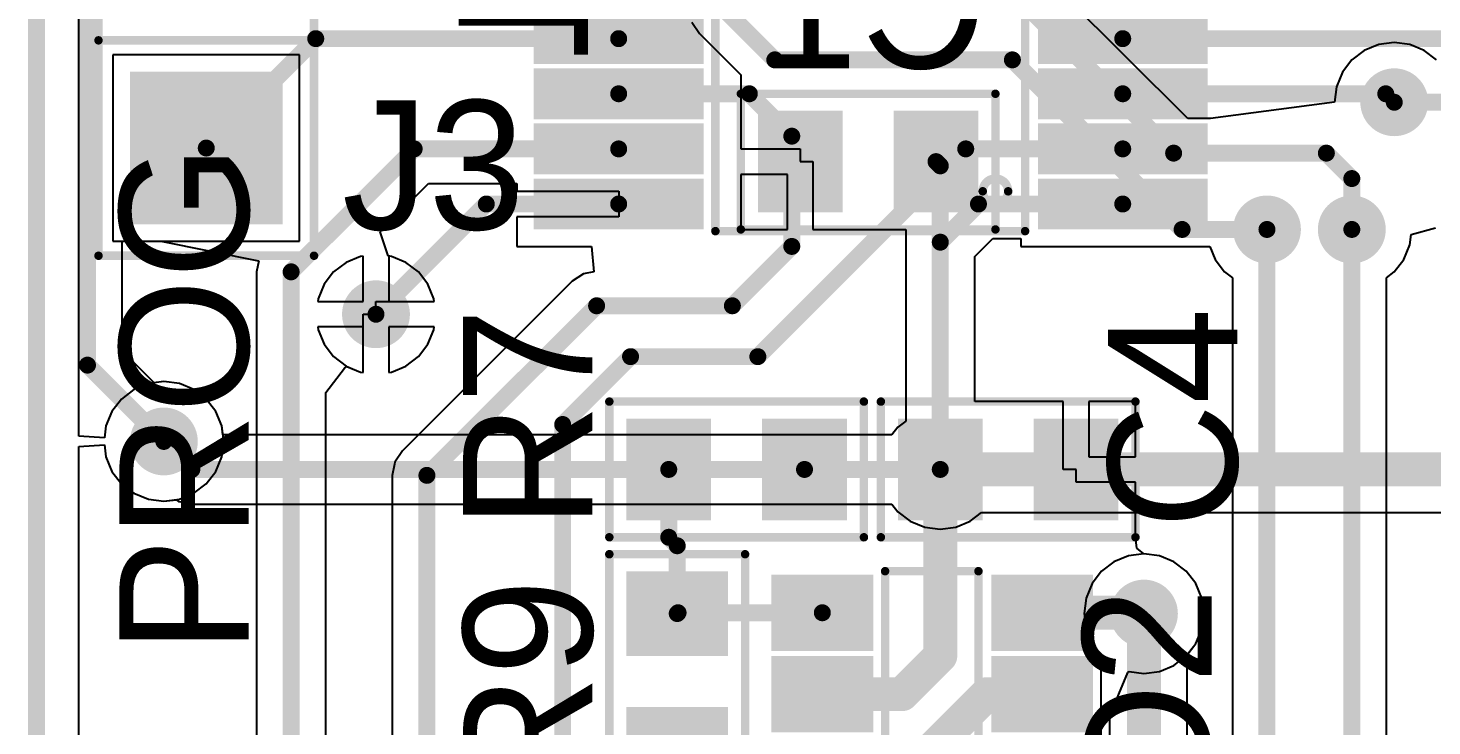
# Model space of a CAD drawing. Extents: x 30.6 to 80.8, y 30 to 60.2.
# Drawn here: x 30.6 to 47.14, y 41.74 to 49.98 of the extents above; entities that cross this region are included whole.
import ezdxf

# ---------------------------------------------------------------- set-up
doc = ezdxf.new("R2010")
doc.units = 0
doc.layers.get('0').update_dxf_attribs({"linetype": 'CONTINUOUS'})
for name, color, linetype in [('BOTTOMLAYER', 5, 'CONTINUOUS'), ('BOTTOMOVERLAY', 54, 'CONTINUOUS'), ('BOTTOMPASTE', 16, 'CONTINUOUS'), ('BOTTOMSOLDER', 6, 'CONTINUOUS'), ('MULTILAYER', 9, 'CONTINUOUS'), ('PADHOLELAYER', 156, 'CONTINUOUS'), ('TOPLAYER', 1, 'CONTINUOUS'), ('TOPOVERLAY', 2, 'CONTINUOUS'), ('TOPPASTE', 8, 'CONTINUOUS'), ('TOPSOLDER', 216, 'CONTINUOUS'), ('VIAHOLELAYER', 16, 'CONTINUOUS')]:
    doc.layers.add(name, color=color, linetype=linetype)

# ---------------------------------------------------------------- blocks, each defined once
blk = doc.blocks.new('C0603_4')
at = {"layer": 'TOPLAYER'}
for points in [[(0.399999, -0.499999), (0.399999, 0.499999), (-0.399999, -0.499999), (-0.399999, 0.499999)], [(2.000001, -0.499999), (2.000001, 0.499999), (1.200003, -0.499999), (1.200003, 0.499999)]]:
    blk.add_solid(points, dxfattribs=at)
at = {"layer": 'TOPOVERLAY', "const_width": 0.1}
for points in [[(-0.700001, -0.800001), (-0.700001, 0.800001)], [(-0.700001, 0.800001), (2.3, 0.800001)], [(2.3, -0.800001), (2.3, 0.800001)], [(-0.700001, -0.800001), (2.3, -0.800001)]]:
    blk.add_lwpolyline(points, dxfattribs=at)
at = {"layer": 'TOPOVERLAY', "const_width": 0.05}
for points in [[(-0.725, 0.800001, 1), (-0.675002, 0.800001, 1)], [(-0.725, 0.800001, 1), (-0.675002, 0.800001, 1)], [(2.275002, 0.800001, 1), (2.324999, 0.800001, 1)], [(2.275002, 0.800001, 1), (2.324999, 0.800001, 1)], [(-0.725, -0.800001, 1), (-0.675002, -0.800001, 1)], [(-0.725, -0.800001, 1), (-0.675002, -0.800001, 1)], [(2.275002, -0.800001, 1), (2.324999, -0.800001, 1)], [(2.275002, -0.800001, 1), (2.324999, -0.800001, 1)]]:
    blk.add_lwpolyline(points, format="xyb", close=True, dxfattribs=at)
at = {"layer": 'TOPPASTE'}
for points in [[(0.399999, -0.499999), (0.399999, 0.499999), (-0.399999, -0.499999), (-0.399999, 0.499999)], [(2.000001, -0.499999), (2.000001, 0.499999), (1.200003, -0.499999), (1.200003, 0.499999)]]:
    blk.add_solid(points, dxfattribs=at)
at = {"layer": 'TOPSOLDER'}
for points in [[(0.499999, -0.599999), (0.499999, 0.599999), (-0.499999, -0.599999), (-0.499999, 0.599999)], [(2.100001, -0.599999), (2.100001, 0.599999), (1.100003, -0.599999), (1.100003, 0.599999)]]:
    blk.add_solid(points, dxfattribs=at)
blk = doc.blocks.new('____23_6_6')
at = {"layer": 'TOPLAYER'}
for points in [[(0.349999, 3.089999), (-0.349999, 3.089999), (0.349999, 2.090001), (-0.349999, 2.090001)], [(1.3, 3.089999), (0.600001, 3.089999), (1.3, 2.090001), (0.600001, 2.090001)], [(2.260001, 3.089999), (1.560002, 3.089999), (2.260001, 2.090001), (1.560002, 2.090001)], [(0.349999, 0.499999), (-0.349999, 0.499999), (0.349999, -0.499999), (-0.349999, -0.499999)], [(1.3, 0.499999), (0.600001, 0.499999), (1.3, -0.499999), (0.600001, -0.499999)], [(2.260001, 0.499999), (1.560002, 0.499999), (2.260001, -0.499999), (1.560002, -0.499999)]]:
    blk.add_solid(points, dxfattribs=at)
at = {"layer": 'TOPOVERLAY', "const_width": 0.1}
for points in [[(-0.499999, 1.849999), (2.4, 1.849999)], [(-0.499999, 1.849999), (-0.499999, 0.750001)], [(2.4, 1.849999), (2.4, 0.750001)], [(-0.499999, 0.750001), (2.4, 0.750001)]]:
    blk.add_lwpolyline(points, dxfattribs=at)
at = {"layer": 'TOPOVERLAY', "const_width": 0.05}
for points in [[(-0.524998, 1.849999, 1), (-0.475, 1.849999, 1)], [(-0.524998, 1.849999, 1), (-0.475, 1.849999, 1)], [(2.375002, 1.849999, 1), (2.424999, 1.849999, 1)], [(2.375002, 1.849999, 1), (2.424999, 1.849999, 1)], [(-0.524998, 0.750001, 1), (-0.475, 0.750001, 1)], [(-0.524998, 0.750001, 1), (-0.475, 0.750001, 1)], [(2.375002, 0.750001, 1), (2.424999, 0.750001, 1)], [(2.375002, 0.750001, 1), (2.424999, 0.750001, 1)]]:
    blk.add_lwpolyline(points, format="xyb", close=True, dxfattribs=at)
at = {"layer": 'TOPOVERLAY'}
blk.add_solid([(-0.749973, 0.250027), (-0.499971, 0.250027), (-0.749973, 0.500024), (-0.499971, 0.500024)], dxfattribs=at)
at = {"layer": 'TOPPASTE'}
for points in [[(0.349999, 3.089999), (-0.349999, 3.089999), (0.349999, 2.090001), (-0.349999, 2.090001)], [(1.3, 3.089999), (0.600001, 3.089999), (1.3, 2.090001), (0.600001, 2.090001)], [(2.260001, 3.089999), (1.560002, 3.089999), (2.260001, 2.090001), (1.560002, 2.090001)], [(0.349999, 0.499999), (-0.349999, 0.499999), (0.349999, -0.499999), (-0.349999, -0.499999)], [(1.3, 0.499999), (0.600001, 0.499999), (1.3, -0.499999), (0.600001, -0.499999)], [(2.260001, 0.499999), (1.560002, 0.499999), (2.260001, -0.499999), (1.560002, -0.499999)]]:
    blk.add_solid(points, dxfattribs=at)
at = {"layer": 'TOPSOLDER'}
for points in [[(0.449999, 3.189999), (-0.449999, 3.189999), (0.449999, 1.990001), (-0.449999, 1.990001)], [(1.4, 3.189999), (0.500002, 3.189999), (1.4, 1.990001), (0.500002, 1.990001)], [(2.36, 3.189999), (1.460002, 3.189999), (2.36, 1.990001), (1.460002, 1.990001)], [(0.449999, 0.599999), (-0.449999, 0.599999), (0.449999, -0.599999), (-0.449999, -0.599999)], [(1.4, 0.599999), (0.500002, 0.599999), (1.4, -0.599999), (0.500002, -0.599999)], [(2.36, 0.599999), (1.460002, 0.599999), (2.36, -0.599999), (1.460002, -0.599999)]]:
    blk.add_solid(points, dxfattribs=at)
blk = doc.blocks.new('R0603_8')
at = {"layer": 'TOPLAYER'}
for points in [[(0.399999, -0.499999), (0.399999, 0.499999), (-0.399999, -0.499999), (-0.399999, 0.499999)], [(2.000001, -0.499999), (2.000001, 0.499999), (1.200003, -0.499999), (1.200003, 0.499999)]]:
    blk.add_solid(points, dxfattribs=at)
at = {"layer": 'TOPOVERLAY', "const_width": 0.1}
for points in [[(-0.700001, 0.800001), (2.3, 0.800001)], [(-0.700001, -0.800001), (-0.700001, 0.800001)], [(2.3, -0.800001), (2.3, 0.800001)], [(-0.700001, -0.800001), (2.3, -0.800001)]]:
    blk.add_lwpolyline(points, dxfattribs=at)
at = {"layer": 'TOPOVERLAY', "const_width": 0.05}
for points in [[(-0.725, 0.800001, 1), (-0.675002, 0.800001, 1)], [(-0.725, 0.800001, 1), (-0.675002, 0.800001, 1)], [(2.275002, 0.800001, 1), (2.324999, 0.800001, 1)], [(2.275002, 0.800001, 1), (2.324999, 0.800001, 1)], [(-0.725, -0.800001, 1), (-0.675002, -0.800001, 1)], [(-0.725, -0.800001, 1), (-0.675002, -0.800001, 1)], [(2.275002, -0.800001, 1), (2.324999, -0.800001, 1)], [(2.275002, -0.800001, 1), (2.324999, -0.800001, 1)]]:
    blk.add_lwpolyline(points, format="xyb", close=True, dxfattribs=at)
at = {"layer": 'TOPPASTE'}
for points in [[(0.399999, -0.499999), (0.399999, 0.499999), (-0.399999, -0.499999), (-0.399999, 0.499999)], [(2.000001, -0.499999), (2.000001, 0.499999), (1.200003, -0.499999), (1.200003, 0.499999)]]:
    blk.add_solid(points, dxfattribs=at)
at = {"layer": 'TOPSOLDER'}
for points in [[(0.499999, -0.599999), (0.499999, 0.599999), (-0.499999, -0.599999), (-0.499999, 0.599999)], [(2.100001, -0.599999), (2.100001, 0.599999), (1.100003, -0.599999), (1.100003, 0.599999)]]:
    blk.add_solid(points, dxfattribs=at)
blk = doc.blocks.new('R0603_9')
at = {"layer": 'TOPLAYER'}
for points in [[(0.399999, -0.499999), (0.399999, 0.499999), (-0.399999, -0.499999), (-0.399999, 0.499999)], [(2.000001, -0.499999), (2.000001, 0.499999), (1.200003, -0.499999), (1.200003, 0.499999)]]:
    blk.add_solid(points, dxfattribs=at)
at = {"layer": 'TOPOVERLAY', "const_width": 0.1}
for points in [[(2.3, 0.800001), (-0.700001, 0.800001)], [(-0.700001, -0.800001), (-0.700001, 0.800001)], [(2.3, -0.800001), (2.3, 0.800001)], [(2.3, -0.800001), (-0.700001, -0.800001)]]:
    blk.add_lwpolyline(points, dxfattribs=at)
at = {"layer": 'TOPOVERLAY', "const_width": 0.05}
for points in [[(-0.725, 0.800001, 1), (-0.675002, 0.800001, 1)], [(-0.725, 0.800001, 1), (-0.675002, 0.800001, 1)], [(2.275002, 0.800001, 1), (2.324999, 0.800001, 1)], [(2.275002, 0.800001, 1), (2.324999, 0.800001, 1)], [(-0.725, -0.800001, 1), (-0.675002, -0.800001, 1)], [(-0.725, -0.800001, 1), (-0.675002, -0.800001, 1)], [(2.275002, -0.800001, 1), (2.324999, -0.800001, 1)], [(2.275002, -0.800001, 1), (2.324999, -0.800001, 1)]]:
    blk.add_lwpolyline(points, format="xyb", close=True, dxfattribs=at)
at = {"layer": 'TOPPASTE'}
for points in [[(0.399999, -0.499999), (0.399999, 0.499999), (-0.399999, -0.499999), (-0.399999, 0.499999)], [(2.000001, -0.499999), (2.000001, 0.499999), (1.200003, -0.499999), (1.200003, 0.499999)]]:
    blk.add_solid(points, dxfattribs=at)
at = {"layer": 'TOPSOLDER'}
for points in [[(0.499999, -0.599999), (0.499999, 0.599999), (-0.499999, -0.599999), (-0.499999, 0.599999)], [(2.100001, -0.599999), (2.100001, 0.599999), (1.100003, -0.599999), (1.100003, 0.599999)]]:
    blk.add_solid(points, dxfattribs=at)
blk = doc.blocks.new('JAMPER1_23')
at = {"layer": 'BOTTOMLAYER'}
blk.add_solid([(-0.799998, -0.799998), (0.799998, -0.799998), (-0.799998, 0.799998), (0.799998, 0.799998)], dxfattribs=at)
at = {"layer": 'BOTTOMSOLDER'}
blk.add_solid([(-0.899998, -0.899998), (0.899998, -0.899998), (-0.899998, 0.899998), (0.899998, 0.899998)], dxfattribs=at)
at = {"layer": 'MULTILAYER'}
blk.add_solid([(-0.799998, -0.799998), (0.799998, -0.799998), (-0.799998, 0.799998), (0.799998, 0.799998)], dxfattribs=at)
at = {"layer": 'PADHOLELAYER', "const_width": 0.499999}
blk.add_lwpolyline([(-0.249999, 0, 1), (0.249999, 0, 1)], format="xyb", close=True, dxfattribs=at)
at = {"layer": 'TOPLAYER'}
blk.add_solid([(-0.799998, -0.799998), (0.799998, -0.799998), (-0.799998, 0.799998), (0.799998, 0.799998)], dxfattribs=at)
at = {"layer": 'TOPOVERLAY', "const_width": 0.1}
for points in [[(-1.27, 1.27), (1.27, 1.27)], [(-1.27, -1.27), (-1.27, 1.27)], [(1.27, -1.27), (1.27, 1.27)], [(-1.27, -1.27), (1.27, -1.27)]]:
    blk.add_lwpolyline(points, dxfattribs=at)
at = {"layer": 'TOPOVERLAY', "const_width": 0.05}
for points in [[(-1.294999, 1.27, 1), (-1.245001, 1.27, 1)], [(-1.294999, 1.27, 1), (-1.245001, 1.27, 1)], [(1.245001, 1.27, 1), (1.294999, 1.27, 1)], [(1.245001, 1.27, 1), (1.294999, 1.27, 1)], [(-1.294999, -1.27, 1), (-1.245001, -1.27, 1)], [(-1.294999, -1.27, 1), (-1.245001, -1.27, 1)], [(1.245001, -1.27, 1), (1.294999, -1.27, 1)], [(1.245001, -1.27, 1), (1.294999, -1.27, 1)]]:
    blk.add_lwpolyline(points, format="xyb", close=True, dxfattribs=at)
at = {"layer": 'TOPSOLDER'}
blk.add_solid([(-0.899998, -0.899998), (0.899998, -0.899998), (-0.899998, 0.899998), (0.899998, 0.899998)], dxfattribs=at)
blk = doc.blocks.new('JAMPER1_24')
at = {"layer": 'BOTTOMLAYER'}
blk.add_solid([(-0.799998, -0.799998), (0.799998, -0.799998), (-0.799998, 0.799998), (0.799998, 0.799998)], dxfattribs=at)
at = {"layer": 'BOTTOMSOLDER'}
blk.add_solid([(-0.899998, -0.899998), (0.899998, -0.899998), (-0.899998, 0.899998), (0.899998, 0.899998)], dxfattribs=at)
at = {"layer": 'MULTILAYER'}
blk.add_solid([(-0.799998, -0.799998), (0.799998, -0.799998), (-0.799998, 0.799998), (0.799998, 0.799998)], dxfattribs=at)
at = {"layer": 'PADHOLELAYER', "const_width": 0.499999}
blk.add_lwpolyline([(-0.249999, 0, 1), (0.249999, 0, 1)], format="xyb", close=True, dxfattribs=at)
at = {"layer": 'TOPLAYER'}
blk.add_solid([(-0.799998, -0.799998), (0.799998, -0.799998), (-0.799998, 0.799998), (0.799998, 0.799998)], dxfattribs=at)
at = {"layer": 'TOPOVERLAY', "const_width": 0.1}
for points in [[(-1.27, 1.27), (1.27, 1.27)], [(-1.27, -1.27), (-1.27, 1.27)], [(1.27, -1.27), (1.27, 1.27)], [(-1.27, -1.27), (1.27, -1.27)]]:
    blk.add_lwpolyline(points, dxfattribs=at)
at = {"layer": 'TOPOVERLAY', "const_width": 0.05}
for points in [[(-1.294999, 1.27, 1), (-1.245001, 1.27, 1)], [(-1.294999, 1.27, 1), (-1.245001, 1.27, 1)], [(1.245001, 1.27, 1), (1.294999, 1.27, 1)], [(1.245001, 1.27, 1), (1.294999, 1.27, 1)], [(-1.294999, -1.27, 1), (-1.245001, -1.27, 1)], [(-1.294999, -1.27, 1), (-1.245001, -1.27, 1)], [(1.245001, -1.27, 1), (1.294999, -1.27, 1)], [(1.245001, -1.27, 1), (1.294999, -1.27, 1)]]:
    blk.add_lwpolyline(points, format="xyb", close=True, dxfattribs=at)
at = {"layer": 'TOPSOLDER'}
blk.add_solid([(-0.899998, -0.899998), (0.899998, -0.899998), (-0.899998, 0.899998), (0.899998, 0.899998)], dxfattribs=at)
blk = doc.blocks.new('TSSOP_20_27')
at = {"layer": 'TOPLAYER'}
for points in [[(0.899998, 0.2), (-0.899998, 0.2), (0.899998, -0.2), (-0.899998, -0.2)], [(6.839999, 0.2), (5.040003, 0.2), (6.839999, -0.2), (5.040003, -0.2)], [(0.899998, -0.450002), (-0.899998, -0.450002), (0.899998, -0.850001), (-0.899998, -0.850001)], [(6.839999, -0.450002), (5.040003, -0.450002), (6.839999, -0.850001), (5.040003, -0.850001)], [(0.899998, -1.1), (-0.899998, -1.1), (0.899998, -1.5), (-0.899998, -1.5)], [(6.839999, -1.1), (5.040003, -1.1), (6.839999, -1.5), (5.040003, -1.5)], [(0.899998, -1.750002), (-0.899998, -1.750002), (0.899998, -2.150001), (-0.899998, -2.150001)], [(6.839999, -1.750002), (5.040003, -1.750002), (6.839999, -2.150001), (5.040003, -2.150001)], [(0.899998, -2.4), (-0.899998, -2.4), (0.899998, -2.799999), (-0.899998, -2.799999)], [(6.839999, -2.4), (5.040003, -2.4), (6.839999, -2.799999), (5.040003, -2.799999)], [(0.899998, -3.050002), (-0.899998, -3.050002), (0.899998, -3.450001), (-0.899998, -3.450001)], [(6.839999, -3.050002), (5.040003, -3.050002), (6.839999, -3.450001), (5.040003, -3.450001)], [(0.899998, -3.7), (-0.899998, -3.7), (0.899998, -4.099999), (-0.899998, -4.099999)], [(6.839999, -3.7), (5.040003, -3.7), (6.839999, -4.099999), (5.040003, -4.099999)], [(0.899998, -4.350001), (-0.899998, -4.350001), (0.899998, -4.750001), (-0.899998, -4.750001)], [(6.839999, -4.350001), (5.040003, -4.350001), (6.839999, -4.750001), (5.040003, -4.750001)], [(0.899998, -5), (-0.899998, -5), (0.899998, -5.399999), (-0.899998, -5.399999)], [(6.839999, -5), (5.040003, -5), (6.839999, -5.399999), (5.040003, -5.399999)], [(0.899998, -5.650001), (-0.899998, -5.650001), (0.899998, -6.050001), (-0.899998, -6.050001)], [(6.839999, -5.650001), (5.040003, -5.650001), (6.839999, -6.050001), (5.040003, -6.050001)]]:
    blk.add_solid(points, dxfattribs=at)
at = {"layer": 'TOPOVERLAY', "const_width": 0.1}
for points in [[(1.15, 0.319999), (1.15, -6.18)], [(4.800001, 0.319999), (1.15, 0.319999)], [(4.800001, 0.319999), (4.800001, -6.18)], [(4.800001, -6.18), (1.15, -6.18)]]:
    blk.add_lwpolyline(points, dxfattribs=at)
at = {"layer": 'TOPOVERLAY'}
for points, const_width in [([(1.125002, 0.319999, 1), (1.174999, 0.319999, 1)], 0.05), ([(1.125002, 0.319999, 1), (1.174999, 0.319999, 1)], 0.05), ([(4.775002, 0.319999, 1), (4.824999, 0.319999, 1)], 0.05), ([(4.775002, 0.319999, 1), (4.824999, 0.319999, 1)], 0.05), ([(1.649999, -0.15, 1), (1.349995, -0.15, 1)], 0.1), ([(1.324996, -0.15, 1), (1.374993, -0.15, 1)], 0.05), ([(1.625001, -0.15, 1), (1.674998, -0.15, 1)], 0.05), ([(1.125002, -6.18, 1), (1.174999, -6.18, 1)], 0.05), ([(1.125002, -6.18, 1), (1.174999, -6.18, 1)], 0.05), ([(4.775002, -6.18, 1), (4.824999, -6.18, 1)], 0.05), ([(4.775002, -6.18, 1), (4.824999, -6.18, 1)], 0.05)]:
    blk.add_lwpolyline(points, format="xyb", close=True, dxfattribs=dict(at, const_width=const_width))
at = {"layer": 'TOPPASTE'}
for points in [[(0.899998, 0.2), (-0.899998, 0.2), (0.899998, -0.2), (-0.899998, -0.2)], [(6.839999, 0.2), (5.040003, 0.2), (6.839999, -0.2), (5.040003, -0.2)], [(0.899998, -0.450002), (-0.899998, -0.450002), (0.899998, -0.850001), (-0.899998, -0.850001)], [(6.839999, -0.450002), (5.040003, -0.450002), (6.839999, -0.850001), (5.040003, -0.850001)], [(0.899998, -1.1), (-0.899998, -1.1), (0.899998, -1.5), (-0.899998, -1.5)], [(6.839999, -1.1), (5.040003, -1.1), (6.839999, -1.5), (5.040003, -1.5)], [(0.899998, -1.750002), (-0.899998, -1.750002), (0.899998, -2.150001), (-0.899998, -2.150001)], [(6.839999, -1.750002), (5.040003, -1.750002), (6.839999, -2.150001), (5.040003, -2.150001)], [(0.899998, -2.4), (-0.899998, -2.4), (0.899998, -2.799999), (-0.899998, -2.799999)], [(6.839999, -2.4), (5.040003, -2.4), (6.839999, -2.799999), (5.040003, -2.799999)], [(0.899998, -3.050002), (-0.899998, -3.050002), (0.899998, -3.450001), (-0.899998, -3.450001)], [(6.839999, -3.050002), (5.040003, -3.050002), (6.839999, -3.450001), (5.040003, -3.450001)], [(0.899998, -3.7), (-0.899998, -3.7), (0.899998, -4.099999), (-0.899998, -4.099999)], [(6.839999, -3.7), (5.040003, -3.7), (6.839999, -4.099999), (5.040003, -4.099999)], [(0.899998, -4.350001), (-0.899998, -4.350001), (0.899998, -4.750001), (-0.899998, -4.750001)], [(6.839999, -4.350001), (5.040003, -4.350001), (6.839999, -4.750001), (5.040003, -4.750001)], [(0.899998, -5), (-0.899998, -5), (0.899998, -5.399999), (-0.899998, -5.399999)], [(6.839999, -5), (5.040003, -5), (6.839999, -5.399999), (5.040003, -5.399999)], [(0.899998, -5.650001), (-0.899998, -5.650001), (0.899998, -6.050001), (-0.899998, -6.050001)], [(6.839999, -5.650001), (5.040003, -5.650001), (6.839999, -6.050001), (5.040003, -6.050001)]]:
    blk.add_solid(points, dxfattribs=at)
at = {"layer": 'TOPSOLDER'}
for points in [[(0.999998, 0.299999), (-0.999998, 0.299999), (0.999998, -0.299999), (-0.999998, -0.299999)], [(6.939999, 0.299999), (4.940003, 0.299999), (6.939999, -0.299999), (4.940003, -0.299999)], [(0.999998, -0.350002), (-0.999998, -0.350002), (0.999998, -0.950001), (-0.999998, -0.950001)], [(6.939999, -0.350002), (4.940003, -0.350002), (6.939999, -0.950001), (4.940003, -0.950001)], [(0.999998, -1.000001), (-0.999998, -1.000001), (0.999998, -1.599999), (-0.999998, -1.599999)], [(6.939999, -1.000001), (4.940003, -1.000001), (6.939999, -1.599999), (4.940003, -1.599999)], [(0.999998, -1.650002), (-0.999998, -1.650002), (0.999998, -2.250001), (-0.999998, -2.250001)], [(6.939999, -1.650002), (4.940003, -1.650002), (6.939999, -2.250001), (4.940003, -2.250001)], [(0.999998, -2.3), (-0.999998, -2.3), (0.999998, -2.899999), (-0.999998, -2.899999)], [(6.939999, -2.3), (4.940003, -2.3), (6.939999, -2.899999), (4.940003, -2.899999)], [(0.999998, -2.950002), (-0.999998, -2.950002), (0.999998, -3.550001), (-0.999998, -3.550001)], [(6.939999, -2.950002), (4.940003, -2.950002), (6.939999, -3.550001), (4.940003, -3.550001)], [(0.999998, -3.6), (-0.999998, -3.6), (0.999998, -4.199999), (-0.999998, -4.199999)], [(6.939999, -3.6), (4.940003, -3.6), (6.939999, -4.199999), (4.940003, -4.199999)], [(0.999998, -4.250002), (-0.999998, -4.250002), (0.999998, -4.85), (-0.999998, -4.85)], [(6.939999, -4.250002), (4.940003, -4.250002), (6.939999, -4.85), (4.940003, -4.85)], [(0.999998, -4.9), (-0.999998, -4.9), (0.999998, -5.499999), (-0.999998, -5.499999)], [(6.939999, -4.9), (4.940003, -4.9), (6.939999, -5.499999), (4.940003, -5.499999)], [(0.999998, -5.550002), (-0.999998, -5.550002), (0.999998, -6.15), (-0.999998, -6.15)], [(6.939999, -5.550002), (4.940003, -5.550002), (6.939999, -6.15), (4.940003, -6.15)]]:
    blk.add_solid(points, dxfattribs=at)
blk = doc.blocks.new('C0603_B_30')
at = {"layer": 'BOTTOMLAYER'}
for points in [[(-0.399999, 0.499999), (-0.399999, -0.499999), (0.399999, 0.499999), (0.399999, -0.499999)], [(1.200003, 0.499999), (1.200003, -0.499999), (2.000001, 0.499999), (2.000001, -0.499999)]]:
    blk.add_solid(points, dxfattribs=at)
at = {"layer": 'BOTTOMOVERLAY', "const_width": 0.1}
for points in [[(2.3, 0.800001), (-0.700001, 0.800001)], [(-0.700001, 0.800001), (-0.700001, -0.800001)], [(2.3, 0.800001), (2.3, -0.800001)], [(2.3, -0.800001), (-0.700001, -0.800001)]]:
    blk.add_lwpolyline(points, dxfattribs=at)
at = {"layer": 'BOTTOMOVERLAY', "const_width": 0.05}
for points in [[(-0.725, 0.800001, 1), (-0.675002, 0.800001, 1)], [(-0.725, 0.800001, 1), (-0.675002, 0.800001, 1)], [(2.275002, 0.800001, 1), (2.324999, 0.800001, 1)], [(2.275002, 0.800001, 1), (2.324999, 0.800001, 1)], [(-0.725, -0.800001, 1), (-0.675002, -0.800001, 1)], [(-0.725, -0.800001, 1), (-0.675002, -0.800001, 1)], [(2.275002, -0.800001, 1), (2.324999, -0.800001, 1)], [(2.275002, -0.800001, 1), (2.324999, -0.800001, 1)]]:
    blk.add_lwpolyline(points, format="xyb", close=True, dxfattribs=at)
at = {"layer": 'BOTTOMPASTE'}
for points in [[(-0.399999, 0.499999), (-0.399999, -0.499999), (0.399999, 0.499999), (0.399999, -0.499999)], [(1.200003, 0.499999), (1.200003, -0.499999), (2.000001, 0.499999), (2.000001, -0.499999)]]:
    blk.add_solid(points, dxfattribs=at)
at = {"layer": 'BOTTOMSOLDER'}
for points in [[(-0.499999, 0.599999), (-0.499999, -0.599999), (0.499999, 0.599999), (0.499999, -0.599999)], [(1.100003, 0.599999), (1.100003, -0.599999), (2.100001, 0.599999), (2.100001, -0.599999)]]:
    blk.add_solid(points, dxfattribs=at)

msp = doc.modelspace()

# ---------------------------------------------------------------- linework, layer by layer
at = {"layer": 'BOTTOMLAYER'}
for p, q in [((31.199999, 45.160603), (31.199999, 59.6)), ((44.268931, 48.907835), (41.788382, 51.388386)), ((38.423207, 50.043928), (38.511615, 49.91162)), ((38.511615, 49.91162), (38.511612, 49.911617)), ((38.511612, 49.911617), (38.511617, 49.911615)), ((38.511617, 49.911615), (38.999998, 49.423234)), ((46.700001, 49.80604), (46.517265, 49.781981)), ((46.882736, 49.781981), (46.700001, 49.80604)), ((33.799998, 49.66), (31.600003, 49.66)), ((31.600003, 49.66), (31.600003, 47.460004)), ((33.799998, 47.460004), (33.799998, 49.66)), ((46.346981, 49.711447), (46.200756, 49.599245)), ((46.517265, 49.781981), (46.346981, 49.711447)), ((47.05302, 49.711447), (46.882736, 49.781981)), ((47.199245, 49.599245), (47.05302, 49.711447)), ((46.200756, 49.599245), (46.088554, 49.45302)), ((38.999998, 49.423234), (38.999996, 49.199996)), ((46.088554, 49.45302), (46.018021, 49.282736)), ((38.999996, 49.199996), (38.999998, 49.199996)), ((38.999998, 49.199996), (38.999998, 48.549999)), ((46.018021, 49.282736), (45.993962, 49.100003)), ((45.993962, 49.100003), (44.534394, 48.907835)), ((44.534394, 48.907835), (44.268931, 48.907835)), ((38.999998, 48.549999), (39.699997, 48.549999)), ((39.699997, 48.549999), (39.699997, 48.4)), ((39.699997, 48.4), (39.849996, 48.4)), ((39.849996, 48.4), (39.849996, 47.600001)), ((39.549997, 48.25), (38.999998, 48.25)), ((38.999998, 48.25), (38.999998, 47.600001)), ((39.549997, 47.600001), (39.549997, 48.25)), ((38.999998, 47.600001), (39.549997, 47.600001)), ((39.849996, 47.600001), (40.399993, 47.600001)), ((40.399993, 47.599999), (40.39999, 47.599999)), ((40.39999, 47.599999), (40.399995, 47.599996)), ((40.399993, 47.600001), (40.399993, 47.599999)), ((40.399995, 47.599996), (40.600005, 47.599996)), ((40.600005, 47.599996), (40.600005, 47.600001)), ((40.600005, 47.600001), (40.942171, 47.600001)), ((40.942171, 47.600001), (40.942171, 45.339381)), ((31.600003, 47.460004), (33.799998, 47.460004)), ((34.34698, 47.211447), (34.200755, 47.099245)), ((34.517264, 47.281981), (34.34698, 47.211447)), ((34.549999, 47.286291), (34.517264, 47.281981)), ((34.549999, 46.75), (34.549999, 47.286291)), ((34.882734, 47.281981), (34.849999, 47.286291)), ((34.849999, 47.286291), (34.849999, 46.75)), ((35.053019, 47.211447), (34.882734, 47.281981)), ((35.199244, 47.099245), (35.053019, 47.211447)), ((34.200755, 47.099245), (34.088553, 46.95302)), ((35.311446, 46.95302), (35.199244, 47.099245)), ((34.088553, 46.95302), (34.018019, 46.782736)), ((35.381979, 46.782736), (35.311446, 46.95302)), ((34.018019, 46.782736), (34.013709, 46.75)), ((34.013709, 46.75), (34.549999, 46.75)), ((34.849999, 46.75), (35.386289, 46.75)), ((35.386289, 46.75), (35.381979, 46.782736)), ((34.549999, 46.450001), (34.013709, 46.450001)), ((34.013709, 46.450001), (34.018019, 46.417266)), ((34.018019, 46.417266), (34.088553, 46.246981)), ((34.549999, 45.913711), (34.549999, 46.450001)), ((35.386289, 46.450001), (34.849999, 46.450001)), ((34.849999, 46.450001), (34.849999, 45.913711)), ((35.311446, 46.246981), (35.381979, 46.417266)), ((35.381979, 46.417266), (35.386289, 46.450001)), ((34.088553, 46.246981), (34.200755, 46.100756)), ((35.199244, 46.100756), (35.311446, 46.246981)), ((34.200755, 46.100756), (34.34698, 45.988554)), ((35.053019, 45.988554), (35.199244, 46.100756)), ((34.34698, 45.988554), (34.517264, 45.918021)), ((34.517264, 45.918021), (34.549999, 45.913711)), ((34.849999, 45.913711), (34.882734, 45.918021)), ((34.882734, 45.918021), (35.053019, 45.988554)), ((31.84698, 45.711448), (31.700754, 45.599246)), ((32.017264, 45.781981), (31.84698, 45.711448)), ((32.199999, 45.80604), (32.017264, 45.781981)), ((32.382734, 45.781981), (32.199999, 45.80604)), ((32.553018, 45.711448), (32.382734, 45.781981)), ((32.699244, 45.599246), (32.553018, 45.711448)), ((31.700754, 45.599246), (31.588553, 45.453021)), ((32.811446, 45.453021), (32.699244, 45.599246)), ((31.588553, 45.453021), (31.518019, 45.282736)), ((32.881979, 45.282736), (32.811446, 45.453021)), ((40.942171, 45.339381), (40.850762, 45.269241)), ((31.518019, 45.282736), (31.499355, 45.140982)), ((32.895791, 45.177832), (32.881979, 45.282736)), ((40.780622, 45.177832), (32.895791, 45.177832)), ((40.850762, 45.269241), (40.780622, 45.177832)), ((31.499355, 45.140982), (31.199999, 45.160603)), ((31.199999, 45.039399), (31.499355, 45.059021)), ((31.199999, 30.6), (31.199999, 45.039399)), ((31.499355, 45.059021), (31.518019, 44.917266)), ((31.518019, 44.917266), (31.588553, 44.746982)), ((31.588553, 44.746982), (31.700754, 44.600757)), ((31.700754, 44.600757), (31.84698, 44.488555)), ((31.84698, 44.488555), (32.017264, 44.418021)), ((32.017264, 44.418021), (32.199999, 44.393963)), ((32.199999, 44.393963), (32.344355, 44.412969)), ((32.344355, 44.412969), (32.373931, 44.393206)), ((32.373931, 44.393206), (32.399826, 44.388054)), ((32.399826, 44.388054), (32.530004, 44.362159)), ((32.530004, 44.362159), (32.530016, 44.362162)), ((32.530016, 44.362162), (40.780622, 44.362162)), ((40.780622, 44.362162), (40.850762, 44.270752)), ((40.850762, 44.270752), (40.996987, 44.15855)), ((41.703026, 44.15855), (41.835499, 44.260201)), ((41.835499, 44.260201), (47.81884, 44.260201)), ((40.996987, 44.15855), (41.167271, 44.088017)), ((41.167271, 44.088017), (41.350006, 44.063958)), ((41.350006, 44.063958), (41.532741, 44.088017)), ((41.532741, 44.088017), (41.703026, 44.15855)), ((43.396987, 43.681444), (43.250762, 43.569242)), ((43.567271, 43.751978), (43.396987, 43.681444)), ((43.750006, 43.776036), (43.567271, 43.751978)), ((43.932742, 43.751978), (43.750006, 43.776036)), ((44.103026, 43.681444), (43.932742, 43.751978)), ((44.249251, 43.569242), (44.103026, 43.681444)), ((43.250762, 43.569242), (43.13856, 43.423017)), ((44.361453, 43.423017), (44.249251, 43.569242)), ((43.13856, 43.423017), (43.068027, 43.252733)), ((44.431986, 43.252733), (44.361453, 43.423017)), ((43.068027, 43.252733), (43.043968, 43.069998)), ((44.456045, 43.069998), (44.431986, 43.252733)), ((43.043968, 43.069998), (43.068027, 42.887262)), ((44.431986, 42.887262), (44.456045, 43.069998)), ((43.068027, 42.887262), (43.13856, 42.716978)), ((44.361453, 42.716978), (44.431986, 42.887262)), ((43.13856, 42.716978), (43.240211, 42.584505)), ((44.259802, 42.584505), (44.361453, 42.716978)), ((43.240211, 42.584505), (43.240211, 40.361171)), ((44.259802, 40.150006), (44.259802, 42.584505))]:
    msp.add_line(p, q, dxfattribs=at)
for points, const_width in [([(41.499998, 51.100002), (44.100001, 48.5)], 0.2), ([(38.799999, 50.200001), (39.4, 49.6)], 0.2), ([(39.4, 49.6), (42.199999, 49.6)], 0.2), ([(42.199999, 49.6), (44.199998, 47.600001)], 0.2), ([(46.700001, 49.100001), (55.7, 49.100001)], 0.2), ([(41.299999, 48.4), (41.350006, 48.349992)], 0.2), ([(44.100001, 48.5), (45.9, 48.5)], 0.2), ([(45.9, 48.5), (46.199999, 48.2)], 0.2), ([(41.350006, 44.769997), (41.350006, 48.349992)], 0.2), ([(46.199999, 47.600001), (46.199999, 48.2)], 0.2), ([(44.199998, 47.600001), (45.199998, 47.600001)], 0.2), ([(32.199999, 45.100001), (32.530004, 44.769997)], 0.2), ([(32.530004, 44.769997), (41.350006, 44.769997)], 0.2), ([(41.350006, 44.769997), (48.030003, 44.769997)], 0.399999), ([(43.750006, 40.150006), (43.750006, 43.069998)], 0.399999)]:
    msp.add_lwpolyline(points, dxfattribs=dict(at, const_width=const_width))
for points, const_width in [([(39.35, 49.6, 1), (39.45, 49.6, 1)], 0.1), ([(39.35, 49.6, 1), (39.45, 49.6, 1)], 0.1), ([(42.15, 49.6, 1), (42.249999, 49.6, 1)], 0.1), ([(42.15, 49.6, 1), (42.249999, 49.6, 1)], 0.1), ([(46.500001, 49.100001, 1), (46.9, 49.100001, 1)], 0.399999), ([(46.650001, 49.100001, 1), (46.75, 49.100001, 1)], 0.1), ([(41.249999, 48.4, 1), (41.349999, 48.4, 1)], 0.1), ([(44.050001, 48.5, 1), (44.150001, 48.5, 1)], 0.1), ([(44.050001, 48.5, 1), (44.150001, 48.5, 1)], 0.1), ([(45.85, 48.5, 1), (45.95, 48.5, 1)], 0.1), ([(45.85, 48.5, 1), (45.95, 48.5, 1)], 0.1), ([(41.300006, 48.349992, 1), (41.400006, 48.349992, 1)], 0.1), ([(41.300006, 48.349992, 1), (41.400006, 48.349992, 1)], 0.1), ([(46.149999, 48.2, 1), (46.249999, 48.2, 1)], 0.1), ([(46.149999, 48.2, 1), (46.249999, 48.2, 1)], 0.1), ([(44.999999, 47.600001, 1), (45.399998, 47.600001, 1)], 0.399999), ([(45.999999, 47.600001, 1), (46.399999, 47.600001, 1)], 0.399999), ([(44.149998, 47.600001, 1), (44.249998, 47.600001, 1)], 0.1), ([(44.149998, 47.600001, 1), (44.249998, 47.600001, 1)], 0.1), ([(45.149999, 47.600001, 1), (45.249998, 47.600001, 1)], 0.1), ([(46.149999, 47.600001, 1), (46.249999, 47.600001, 1)], 0.1), ([(34.5, 46.600001, 1), (34.899999, 46.600001, 1)], 0.399999), ([(31.999999, 45.100001, 1), (32.399999, 45.100001, 1)], 0.399999), ([(32.149999, 45.100001, 1), (32.249999, 45.100001, 1)], 0.1), ([(41.150007, 44.769997, 1), (41.550006, 44.769997, 1)], 0.399999), ([(32.480004, 44.769997, 1), (32.580003, 44.769997, 1)], 0.1), ([(32.480004, 44.769997, 1), (32.580003, 44.769997, 1)], 0.1), ([(41.250006, 44.769997, 1), (41.450006, 44.769997, 1)], 0.2), ([(41.300006, 44.769997, 1), (41.400006, 44.769997, 1)], 0.1), ([(41.300006, 44.769997, 1), (41.400006, 44.769997, 1)], 0.1), ([(43.550007, 43.069998, 1), (43.950006, 43.069998, 1)], 0.399999), ([(43.650007, 43.069998, 1), (43.850006, 43.069998, 1)], 0.2)]:
    msp.add_lwpolyline(points, format="xyb", close=True, dxfattribs=dict(at, const_width=const_width))
at = {"layer": 'MULTILAYER', "const_width": 0.399999}
for points in [[(46.500001, 49.100001, 1), (46.9, 49.100001, 1)], [(44.999999, 47.600001, 1), (45.399998, 47.600001, 1)], [(45.999999, 47.600001, 1), (46.399999, 47.600001, 1)], [(34.5, 46.600001, 1), (34.899999, 46.600001, 1)], [(31.999999, 45.100001, 1), (32.399999, 45.100001, 1)], [(41.150007, 44.769997, 1), (41.550006, 44.769997, 1)], [(43.550007, 43.069998, 1), (43.950006, 43.069998, 1)]]:
    msp.add_lwpolyline(points, format="xyb", close=True, dxfattribs=at)
at = {"layer": 'TOPLAYER'}
for p, q in [((34.747883, 47.571119), (35.318931, 48.142167)), ((35.318931, 48.142167), (36.360001, 48.142167)), ((36.360001, 48.142167), (36.360001, 48.050003)), ((36.360001, 48.050003), (36.360001, 48.049952)), ((36.360001, 48.049952), (37.559999, 48.049952)), ((37.559999, 48.049952), (37.559999, 47.750001)), ((37.559999, 47.750001), (36.360001, 47.750001)), ((36.360001, 47.750001), (36.360001, 47.400002)), ((34.844314, 47.287038), (34.747883, 47.571119)), ((41.757841, 47.281074), (41.968931, 47.492166)), ((41.968931, 47.492166), (42.300002, 47.492166)), ((42.300002, 47.492166), (42.300002, 47.400002)), ((46.881979, 47.417266), (46.898121, 47.539864)), ((46.898121, 47.539864), (47.187899, 47.61751)), ((31.707833, 46.168935), (31.707833, 47.460004)), ((31.707833, 47.460004), (32.162689, 47.460004)), ((32.162689, 47.460004), (33.315526, 47.230678)), ((36.360001, 47.400002), (37.238473, 47.400002)), ((37.238473, 47.400002), (37.267878, 47.101448)), ((42.300002, 47.400002), (44.525169, 47.400002)), ((44.525169, 47.400002), (44.588552, 47.246982)), ((46.811446, 47.246982), (46.881979, 47.417266)), ((33.317642, 47.2281), (33.292161, 47.1)), ((33.315526, 47.230678), (33.317642, 47.2281)), ((34.882734, 47.281981), (34.844314, 47.287038)), ((35.053019, 47.211447), (34.882734, 47.281981)), ((35.199244, 47.099245), (35.053019, 47.211447)), ((41.757841, 45.569995), (41.757841, 47.281074)), ((44.588552, 47.246982), (44.700754, 47.100757)), ((46.699244, 47.100757), (46.811446, 47.246982)), ((33.292161, 47.1), (33.292164, 47.099987)), ((33.292164, 47.099987), (33.292164, 37.169385)), ((37.01161, 46.988377), (35.011617, 44.988386)), ((35.311446, 46.95302), (35.199244, 47.099245)), ((37.011615, 46.988385), (37.01161, 46.988377)), ((37.143926, 47.076792), (37.011615, 46.988385)), ((37.267878, 47.101448), (37.143926, 47.076792)), ((44.700754, 47.100757), (44.792163, 47.030617)), ((44.792163, 47.030617), (44.792163, 34.169386)), ((46.607834, 47.030617), (46.699244, 47.100757)), ((46.607834, 36.169384), (46.607834, 47.030617)), ((35.381979, 46.782736), (35.311446, 46.95302)), ((34.699999, 46.600001), (34.699999, 46.75)), ((34.699999, 46.75), (35.386289, 46.75)), ((35.386289, 46.75), (35.381979, 46.782736)), ((34.549999, 45.913711), (34.549999, 46.600001)), ((34.549999, 46.600001), (34.699999, 46.600001)), ((35.386289, 46.450001), (34.849999, 46.450001)), ((34.849999, 46.450001), (34.849999, 45.913711)), ((35.311446, 46.246981), (35.381979, 46.417266)), ((35.381979, 46.417266), (35.386289, 46.450001)), ((32.085768, 45.791001), (31.707833, 46.168935)), ((35.199244, 46.100756), (35.311446, 46.246981)), ((35.053019, 45.988554), (35.199244, 46.100756)), ((34.107834, 45.676891), (34.329436, 45.965689)), ((34.329436, 45.965689), (34.357274, 45.98429)), ((34.357274, 45.98429), (34.517264, 45.918021)), ((34.517264, 45.918021), (34.549999, 45.913711)), ((34.849999, 45.913711), (34.882734, 45.918021)), ((34.882734, 45.918021), (35.053019, 45.988554)), ((32.199999, 45.80604), (32.085768, 45.791001)), ((32.382734, 45.781981), (32.199999, 45.80604)), ((32.553018, 45.711448), (32.382734, 45.781981)), ((32.699244, 45.599246), (32.553018, 45.711448)), ((34.107834, 37.169385), (34.107834, 45.676891)), ((32.811446, 45.453021), (32.699244, 45.599246)), ((42.037874, 45.569995), (41.757841, 45.569995)), ((42.037876, 45.569995), (42.037874, 45.569998)), ((42.037874, 45.569998), (42.037874, 45.569995)), ((42.050005, 45.569998), (42.037876, 45.569995)), ((42.150007, 45.569998), (42.050005, 45.569998)), ((42.250009, 45.569998), (42.150007, 45.569998)), ((42.262138, 45.569995), (42.250009, 45.569998)), ((42.262141, 45.569995), (42.262138, 45.569998)), ((42.262138, 45.569998), (42.262138, 45.569995)), ((42.800008, 45.569995), (42.262141, 45.569995)), ((42.800008, 44.769997), (42.800008, 45.569995)), ((43.650007, 45.569995), (43.100008, 45.569995)), ((43.100008, 45.569995), (43.100008, 44.919997)), ((43.650007, 44.919997), (43.650007, 45.569995)), ((32.881979, 45.282736), (32.811446, 45.453021)), ((32.906038, 45.100001), (32.881979, 45.282736)), ((31.199999, 45.039399), (31.499355, 45.059021)), ((31.199999, 30.6), (31.199999, 45.039399)), ((31.499355, 45.059021), (31.518019, 44.917266)), ((32.881979, 44.917266), (32.906038, 45.100001)), ((31.518019, 44.917266), (31.588553, 44.746982)), ((32.811446, 44.746982), (32.881979, 44.917266)), ((34.923209, 44.856075), (34.918058, 44.83018)), ((35.011617, 44.988386), (34.923209, 44.856075)), ((43.100008, 44.919997), (43.650007, 44.919997)), ((31.588553, 44.746982), (31.700754, 44.600757)), ((32.699244, 44.600757), (32.811446, 44.746982)), ((34.918058, 44.83018), (34.892163, 44.700002)), ((34.892163, 44.700002), (34.892165, 44.699989)), ((34.892165, 44.699989), (34.892165, 40.099999)), ((42.950008, 44.769997), (42.800008, 44.769997)), ((42.950008, 44.619997), (42.950008, 44.769997)), ((31.700754, 44.600757), (31.84698, 44.488555)), ((32.553018, 44.488555), (32.699244, 44.600757)), ((43.650007, 44.619997), (42.950008, 44.619997)), ((43.650007, 43.970003), (43.650007, 44.619997)), ((31.84698, 44.488555), (32.017264, 44.418021)), ((32.017264, 44.418021), (32.199999, 44.393963)), ((32.199999, 44.393963), (32.382734, 44.418021)), ((32.382734, 44.418021), (32.553018, 44.488555)), ((43.650012, 43.970001), (43.650007, 43.970003)), ((43.650009, 43.969998), (43.650012, 43.970001)), ((43.667177, 43.839592), (43.650009, 43.969998)), ((43.750009, 43.776036), (43.667177, 43.839592)), ((43.932742, 43.751978), (43.750009, 43.776036)), ((44.103026, 43.681444), (43.932742, 43.751978)), ((44.249251, 43.569242), (44.103026, 43.681444)), ((44.361453, 43.423017), (44.249251, 43.569242)), ((44.431986, 43.252733), (44.361453, 43.423017)), ((44.456045, 43.069998), (44.431986, 43.252733)), ((44.431986, 42.887262), (44.456045, 43.069998)), ((44.361453, 42.716978), (44.431986, 42.887262)), ((44.249251, 42.570753), (44.361453, 42.716978)), ((44.103026, 42.458551), (44.249251, 42.570753)), ((43.350005, 41.863482), (43.561838, 42.374894)), ((43.561838, 42.374894), (43.575559, 42.386926)), ((43.575559, 42.386926), (43.750006, 42.363959)), ((43.750006, 42.363959), (43.932742, 42.388018)), ((43.932742, 42.388018), (44.103026, 42.458551)), ((43.350005, 41.819995), (43.350005, 41.863482)), ((43.350005, 41.608921), (43.350005, 41.819995))]:
    msp.add_line(p, q, dxfattribs=at)
for points, const_width in [([(30.7, 30.100001), (30.7, 60.100002)], 0.2), ([(31.299998, 46.000002), (31.299998, 54.78)], 0.2), ([(32.700001, 48.560002), (33.990001, 49.850002)], 0.2), ([(33.990001, 49.850002), (37.559999, 49.850002)], 0.2), ([(43.499999, 49.850002), (47.449997, 49.850002)], 0.2), ([(37.559999, 49.200001), (39.100001, 49.200001)], 0.2), ([(39.100001, 49.200001), (39.6, 48.700002)], 0.2), ([(43.499999, 49.200001), (46.600001, 49.200001)], 0.2), ([(46.600001, 49.200001), (46.700001, 49.100001)], 0.2), ([(33.699999, 47.1), (35.150001, 48.550002)], 0.2), ([(35.150001, 48.550002), (37.559999, 48.550002)], 0.2), ([(39.2, 46.100002), (41.650001, 48.550002)], 0.2), ([(39.6, 47.400002), (39.6, 48.700002)], 0.2), ([(41.650001, 48.550002), (43.499999, 48.550002)], 0.2), ([(34.699999, 46.600001), (35.999999, 47.900001)], 0.2), ([(35.999999, 47.900001), (37.559999, 47.900001)], 0.2), ([(41.350006, 47.450007), (41.8, 47.900001)], 0.2), ([(41.8, 47.900001), (43.499999, 47.900001)], 0.2), ([(45.199998, 33.600001), (45.199998, 47.600001)], 0.2), ([(46.199999, 35.6), (46.199999, 47.600001)], 0.2), ([(38.899998, 46.700001), (39.6, 47.400002)], 0.2), ([(41.350006, 44.769997), (41.350006, 47.450007)], 0.2), ([(33.699999, 36.6), (33.699999, 47.1)], 0.2), ([(35.300001, 44.700002), (37.299999, 46.700001)], 0.2), ([(37.299999, 46.700001), (38.899998, 46.700001)], 0.2), ([(36.900002, 45.300003), (37.700001, 46.100002)], 0.2), ([(37.700001, 46.100002), (39.2, 46.100002)], 0.2), ([(31.299998, 46.000002), (32.199999, 45.100001)], 0.2), ([(36.900002, 39.3), (36.900002, 45.300003)], 0.2), ([(38.150005, 43.969996), (38.150005, 44.769997)], 0.2), ([(39.750007, 44.769997), (41.350006, 44.769997)], 0.2), ([(41.350006, 42.569996), (41.350006, 44.769997)], 0.399999), ([(35.300001, 39.3), (35.300001, 44.700002)], 0.2), ([(38.150005, 43.969996), (38.250005, 43.869996)], 0.2), ([(38.250005, 43.069998), (38.250005, 43.869996)], 0.2), ([(38.250005, 43.069998), (38.260005, 43.079998)], 0.2), ([(38.260005, 43.079998), (39.960006, 43.079998)], 0.2), ([(42.550006, 43.079998), (43.740006, 43.079998)], 0.399999), ([(43.740006, 43.079998), (43.750006, 43.069998)], 0.299999), ([(40.900007, 42.119997), (41.350006, 42.569996)], 0.399999), ([(39.960006, 42.119997), (40.900007, 42.119997)], 0.399999), ([(41.250006, 41.469996), (41.900008, 42.119997)], 0.399999), ([(41.900008, 42.119997), (42.550006, 42.119997)], 0.399999)]:
    msp.add_lwpolyline(points, dxfattribs=dict(at, const_width=const_width))
for points, const_width in [([(33.940001, 49.850002, 1), (34.04, 49.850002, 1)], 0.1), ([(33.940001, 49.850002, 1), (34.04, 49.850002, 1)], 0.1), ([(37.509999, 49.850002, 1), (37.609998, 49.850002, 1)], 0.1), ([(43.449999, 49.850002, 1), (43.549999, 49.850002, 1)], 0.1), ([(46.500001, 49.100001, 1), (46.9, 49.100001, 1)], 0.399999), ([(37.509999, 49.200001, 1), (37.609998, 49.200001, 1)], 0.1), ([(39.050001, 49.200001, 1), (39.15, 49.200001, 1)], 0.1), ([(39.050001, 49.200001, 1), (39.15, 49.200001, 1)], 0.1), ([(43.449999, 49.200001, 1), (43.549999, 49.200001, 1)], 0.1), ([(46.550001, 49.200001, 1), (46.650001, 49.200001, 1)], 0.1), ([(46.550001, 49.200001, 1), (46.650001, 49.200001, 1)], 0.1), ([(46.650001, 49.100001, 1), (46.75, 49.100001, 1)], 0.1), ([(32.650001, 48.560002, 1), (32.750001, 48.560002, 1)], 0.1), ([(35.100001, 48.550002, 1), (35.200001, 48.550002, 1)], 0.1), ([(35.100001, 48.550002, 1), (35.200001, 48.550002, 1)], 0.1), ([(37.509999, 48.550002, 1), (37.609998, 48.550002, 1)], 0.1), ([(39.55, 48.700002, 1), (39.649999, 48.700002, 1)], 0.1), ([(39.55, 48.700002, 1), (39.649999, 48.700002, 1)], 0.1), ([(41.600001, 48.550002, 1), (41.7, 48.550002, 1)], 0.1), ([(41.600001, 48.550002, 1), (41.7, 48.550002, 1)], 0.1), ([(43.449999, 48.550002, 1), (43.549999, 48.550002, 1)], 0.1), ([(35.949999, 47.900001, 1), (36.049999, 47.900001, 1)], 0.1), ([(35.949999, 47.900001, 1), (36.049999, 47.900001, 1)], 0.1), ([(37.509999, 47.900001, 1), (37.609998, 47.900001, 1)], 0.1), ([(41.75, 47.900001, 1), (41.85, 47.900001, 1)], 0.1), ([(41.75, 47.900001, 1), (41.85, 47.900001, 1)], 0.1), ([(43.449999, 47.900001, 1), (43.549999, 47.900001, 1)], 0.1), ([(44.999999, 47.600001, 1), (45.399998, 47.600001, 1)], 0.399999), ([(45.999999, 47.600001, 1), (46.399999, 47.600001, 1)], 0.399999), ([(45.149999, 47.600001, 1), (45.249998, 47.600001, 1)], 0.1), ([(46.149999, 47.600001, 1), (46.249999, 47.600001, 1)], 0.1), ([(39.55, 47.400002, 1), (39.649999, 47.400002, 1)], 0.1), ([(39.55, 47.400002, 1), (39.649999, 47.400002, 1)], 0.1), ([(41.300006, 47.450007, 1), (41.400006, 47.450007, 1)], 0.1), ([(41.300006, 47.450007, 1), (41.400006, 47.450007, 1)], 0.1), ([(33.649999, 47.1, 1), (33.749999, 47.1, 1)], 0.1), ([(33.649999, 47.1, 1), (33.749999, 47.1, 1)], 0.1), ([(34.5, 46.600001, 1), (34.899999, 46.600001, 1)], 0.399999), ([(34.649999, 46.600001, 1), (34.749999, 46.600001, 1)], 0.1), ([(37.249999, 46.700001, 1), (37.349999, 46.700001, 1)], 0.1), ([(37.249999, 46.700001, 1), (37.349999, 46.700001, 1)], 0.1), ([(38.849998, 46.700001, 1), (38.949998, 46.700001, 1)], 0.1), ([(38.849998, 46.700001, 1), (38.949998, 46.700001, 1)], 0.1), ([(37.650001, 46.100002, 1), (37.750001, 46.100002, 1)], 0.1), ([(37.650001, 46.100002, 1), (37.750001, 46.100002, 1)], 0.1), ([(39.15, 46.100002, 1), (39.25, 46.100002, 1)], 0.1), ([(39.15, 46.100002, 1), (39.25, 46.100002, 1)], 0.1), ([(31.249998, 46.000002, 1), (31.349998, 46.000002, 1)], 0.1), ([(31.249998, 46.000002, 1), (31.349998, 46.000002, 1)], 0.1), ([(31.999999, 45.100001, 1), (32.399999, 45.100001, 1)], 0.399999), ([(36.850002, 45.300003, 1), (36.950002, 45.300003, 1)], 0.1), ([(36.850002, 45.300003, 1), (36.950002, 45.300003, 1)], 0.1), ([(32.149999, 45.100001, 1), (32.249999, 45.100001, 1)], 0.1), ([(41.150007, 44.769997, 1), (41.550006, 44.769997, 1)], 0.399999), ([(38.100005, 44.769997, 1), (38.200005, 44.769997, 1)], 0.1), ([(39.700007, 44.769997, 1), (39.800007, 44.769997, 1)], 0.1), ([(41.250006, 44.769997, 1), (41.450006, 44.769997, 1)], 0.2), ([(41.300006, 44.769997, 1), (41.400006, 44.769997, 1)], 0.1), ([(41.300006, 44.769997, 1), (41.400006, 44.769997, 1)], 0.1), ([(35.250001, 44.700002, 1), (35.35, 44.700002, 1)], 0.1), ([(35.250001, 44.700002, 1), (35.35, 44.700002, 1)], 0.1), ([(38.100005, 43.969996, 1), (38.200005, 43.969996, 1)], 0.1), ([(38.100005, 43.969996, 1), (38.200005, 43.969996, 1)], 0.1), ([(38.200005, 43.869996, 1), (38.300005, 43.869996, 1)], 0.1), ([(38.200005, 43.869996, 1), (38.300005, 43.869996, 1)], 0.1), ([(43.550007, 43.069998, 1), (43.950006, 43.069998, 1)], 0.399999), ([(38.210005, 43.079998, 1), (38.310005, 43.079998, 1)], 0.1), ([(38.210005, 43.079998, 1), (38.310005, 43.079998, 1)], 0.1), ([(39.910007, 43.079998, 1), (40.010006, 43.079998, 1)], 0.1), ([(42.450007, 43.079998, 1), (42.650006, 43.079998, 1)], 0.2), ([(43.640007, 43.079998, 1), (43.840006, 43.079998, 1)], 0.2), ([(43.665008, 43.079998, 1), (43.815005, 43.079998, 1)], 0.15), ([(43.675008, 43.069998, 1), (43.825005, 43.069998, 1)], 0.15), ([(38.200005, 43.069998, 1), (38.300005, 43.069998, 1)], 0.1), ([(38.200005, 43.069998, 1), (38.300005, 43.069998, 1)], 0.1), ([(41.250006, 42.569996, 1), (41.450006, 42.569996, 1)], 0.2), ([(41.250006, 42.569996, 1), (41.450006, 42.569996, 1)], 0.2), ([(39.860007, 42.119997, 1), (40.060006, 42.119997, 1)], 0.2), ([(40.800007, 42.119997, 1), (41.000007, 42.119997, 1)], 0.2), ([(40.800007, 42.119997, 1), (41.000007, 42.119997, 1)], 0.2), ([(41.800008, 42.119997, 1), (42.000007, 42.119997, 1)], 0.2), ([(41.800008, 42.119997, 1), (42.000007, 42.119997, 1)], 0.2), ([(42.450007, 42.119997, 1), (42.650006, 42.119997, 1)], 0.2)]:
    msp.add_lwpolyline(points, format="xyb", close=True, dxfattribs=dict(at, const_width=const_width))
at = {"layer": 'VIAHOLELAYER', "const_width": 0.15}
for points in [[(46.625002, 49.100001, 1), (46.774999, 49.100001, 1)], [(45.125, 47.600001, 1), (45.274997, 47.600001, 1)], [(46.125, 47.600001, 1), (46.274998, 47.600001, 1)], [(34.625001, 46.600001, 1), (34.774998, 46.600001, 1)], [(32.125001, 45.100001, 1), (32.274998, 45.100001, 1)], [(41.275008, 44.769997, 1), (41.425005, 44.769997, 1)], [(43.675008, 43.069998, 1), (43.825005, 43.069998, 1)]]:
    msp.add_lwpolyline(points, format="xyb", close=True, dxfattribs=at)

# ---------------------------------------------------------------- block references
for name, p, rotation in [('TSSOP_20_27', (43.499999, 47.900001), 180), ('C0603_B_30', (41.299999, 48.4), 180), ('R0603_8', (38.150005, 44.769997), 360), ('C0603_4', (41.350006, 44.769997), 360), ('R0603_9', (38.250005, 43.069998), 270), ('____23_6_6', (42.550006, 41.169996), 90)]:
    msp.add_blockref(name, p, dxfattribs=dict(rotation=rotation))
for name, p in [('JAMPER1_23', (32.700001, 51.100002)), ('JAMPER1_24', (32.700001, 48.560002))]:
    msp.add_blockref(name, p)

# ---------------------------------------------------------------- texts
at = {"layer": 'BOTTOMOVERLAY', "text_generation_flag": 2}
for s, rotation, p in [('R11', 90, (37.199999, 53.3)), ('C1', 360, (41.9, 49.5))]:
    msp.add_text(s, height=1.524, rotation=rotation, dxfattribs=at).set_placement(p)
at = {"layer": 'TOPOVERLAY'}
msp.add_text('J3', height=1.524, dxfattribs=at).set_placement((34.3, 47.600001))
for s, p in [('PROG', (33.2, 42.600001)), ('R7', (37.250004, 44.069996)), ('C4', (44.850004, 44.069996)), ('R9', (37.250004, 40.869997)), ('D2', (44.550005, 40.769997))]:
    msp.add_text(s, height=1.524, rotation=90, dxfattribs=at).set_placement(p)

doc.saveas('drawing.dxf')
